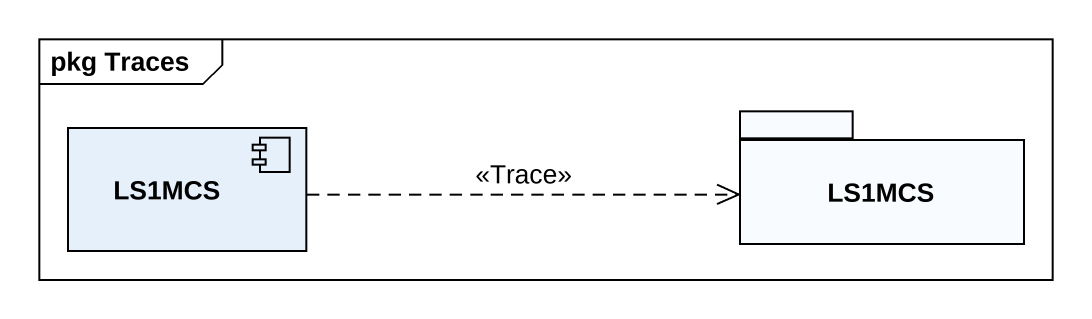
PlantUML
@startuml
mainframe pkg Traces
package LS1MCS {
}
component "LS1MCS" as LS1MCS_2
LS1MCS_2 .right.> LS1MCS : <<Trace>>
@enduml
